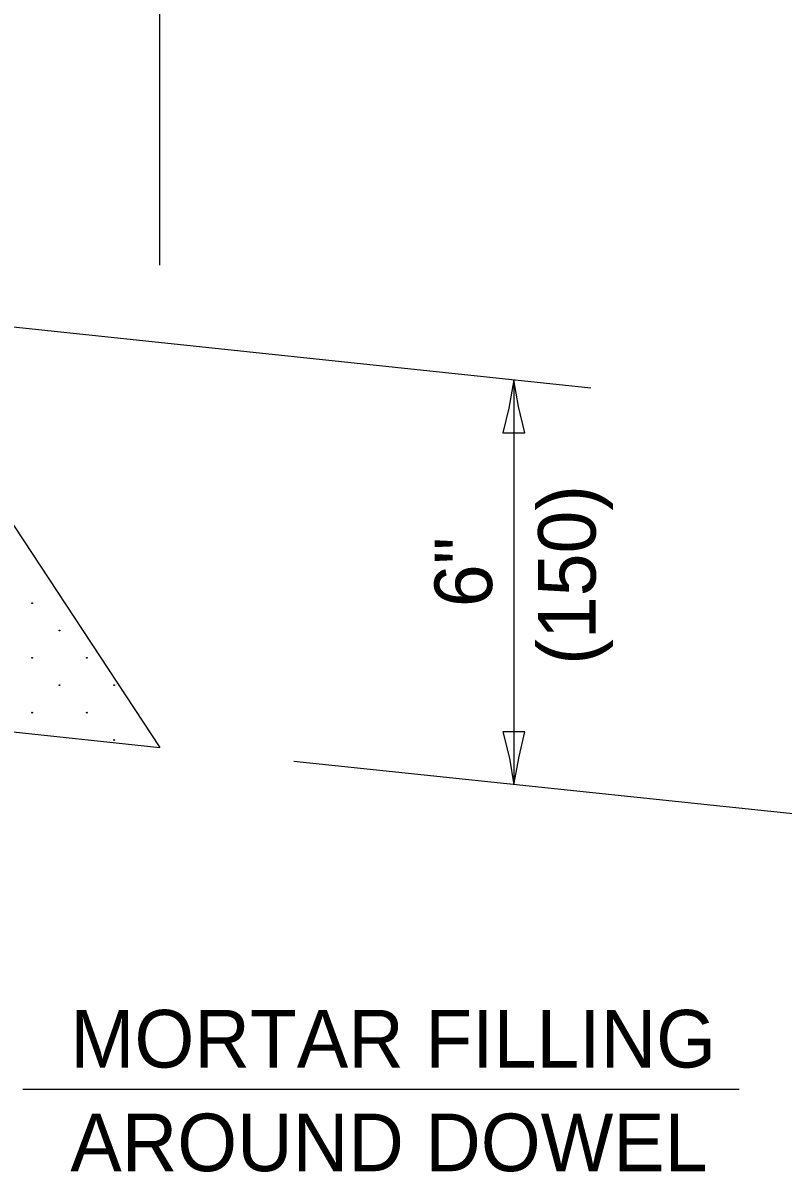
# Model space of a CAD drawing. Extents: x 0 to 2.83, y 0 to 1.83.
# Drawn here: x 1.1641 to 1.3319, y 1.2826 to 1.536 of the extents above; entities that cross this region are included whole.
import ezdxf

# ---------------------------------------------------------------- set-up
doc = ezdxf.new("R2010")
doc.units = 0
for name, color, linetype in [('RD_Pr_Roadway_Dimensions', 7, 'Continuous'), ('RD_Pr_Roadway_Items', 7, 'Continuous'), ('RD_Pr_Roadway_Notes', 7, 'Continuous')]:
    doc.layers.add(name, color=color, linetype=linetype)

msp = doc.modelspace()

# ---------------------------------------------------------------- linework, layer by layer
at = {"layer": 'RD_Pr_Roadway_Dimensions'}
for p, q in [((1.1943178253754678, 1.4826121806987007), (1.1943178253754678, 1.6786028586986852)), ((1.1455889273754725, 1.4706862266987009), (1.2894504353754683, 1.4555100126986769)), ((1.2724740773754712, 1.4572851546986405), (1.2724740773754712, 1.3680280146986623))]:
    msp.add_line(p, q, dxfattribs=at)
for points in [[(1.2700343869754713, 1.4456254870986405), (1.2724740773754712, 1.4456187861402499), (1.2749137677754714, 1.4456187861402499), (1.2734840065754713, 1.4514541546986406), (1.2724740773754712, 1.4572851546986405), (1.2713428633754713, 1.4510646438986405)], [(1.2749137677754714, 1.3796876822986623), (1.2724740773754712, 1.3796943832570532), (1.2700343869754713, 1.3796943832570532), (1.2714641481754714, 1.3738590146986625), (1.2724740773754712, 1.3680280146986623), (1.2736052913754714, 1.3742485254986623)]]:
    msp.add_lwpolyline(points, close=True, dxfattribs=at)
at = {"layer": 'RD_Pr_Roadway_Items'}
for p, q in [((1.1420413470239839, 1.4555254537561355), (1.194319998720765, 1.3762539183928078)), ((0.8540156033754693, 1.4120315346986432), (1.1943178253754678, 1.3762536726986436)), ((1.375732337375468, 1.3572021486986805), (1.2238701893754707, 1.3731284226986957))]:
    msp.add_line(p, q, dxfattribs=at)
for centre, radius in [((1.1661716251635164, 1.408057143978719), 8.531973196521803e-05), ((1.1722046407839513, 1.4020241283662063), 8.531973205511688e-05), ((1.1661716251635164, 1.3959911127457771), 8.531973268440906e-05), ((1.1782376563964407, 1.3959911127457771), 8.531973268440906e-05), ((1.1722046407839513, 1.3899580971333576), 8.531973205511688e-05), ((1.1842706720168756, 1.3899580971333576), 8.531973205511688e-05), ((1.1661716251635164, 1.3839250815129285), 8.531973196521803e-05), ((1.1782376563964407, 1.3839250815129285), 8.531973205511688e-05), ((1.1842706720168756, 1.3778920659004157), 8.531973205511688e-05)]:
    msp.add_circle(centre, radius, dxfattribs=at)
at = {"layer": 'RD_Pr_Roadway_Notes'}
msp.add_line((1.1641342507207646, 1.3008812223927495), (1.3222095239585345, 1.3008812223927495), dxfattribs=at)

# ---------------------------------------------------------------- texts
at = {"layer": 'RD_Pr_Roadway_Dimensions'}
for s, p in [('(150)', (1.2905124313754677, 1.3944674434669444)), ('6"', (1.2676524313754678, 1.4071819632840175))]:
    msp.add_text(s, height=0.012699999999999998, rotation=90, dxfattribs=at).set_placement(p)
at = {"layer": 'RD_Pr_Roadway_Notes'}
for s, p in [('MORTAR FILLING', (1.1745900297521497, 1.3056664820520267)), ('AROUND DOWEL', (1.1745900297521497, 1.2828064820520269))]:
    msp.add_text(s, height=0.012699999999999998, dxfattribs=at).set_placement(p)

doc.saveas('drawing.dxf')
